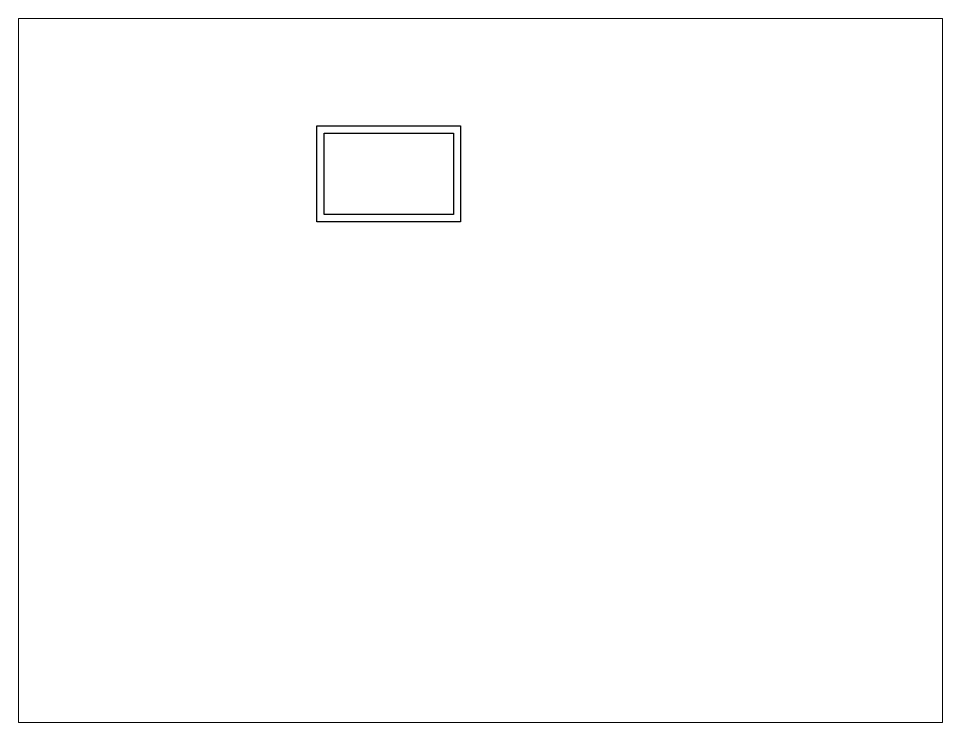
# Paper-space layout 'Layout1' of a CAD drawing. Extents: x 27 to 240, y 20 to 183.
# The model-space entities are those that its viewports show. They can reach past a viewport. Long polylines and large blocks are cut down to what shows.
import ezdxf

# ---------------------------------------------------------------- set-up
doc = ezdxf.new("R2010")
doc.units = 0
doc.header["$LTSCALE"] = 15
doc.layers.get('0').update_dxf_attribs({"linetype": 'CONTINUOUS'})

msp = doc.modelspace()

# ---------------------------------------------------------------- linework, layer by layer
at = {"color": 0, "linetype": 'CONTINUOUS', "ltscale": 0.05}
for points in [[(122.21, 192.39), (122.21, 232.39), (182.21, 232.39), (182.21, 192.39)], [(125.21, 195.39), (125.21, 229.39), (179.21, 229.39), (179.21, 195.39)]]:
    msp.add_lwpolyline(points, close=True, dxfattribs=at)

psp = doc.layouts.get("Layout1")

# ---------------------------------------------------------------- viewports
at = {"layer": '0', "color": 0, "linetype": 'BYBLOCK', "ltscale": 0.05}
psp.add_viewport(center=(133.35, 101.6), size=(213.36, 162.56), view_center_point=(190.51, 130.3), view_height=293.8955, dxfattribs=at)

doc.saveas('drawing.dxf')
